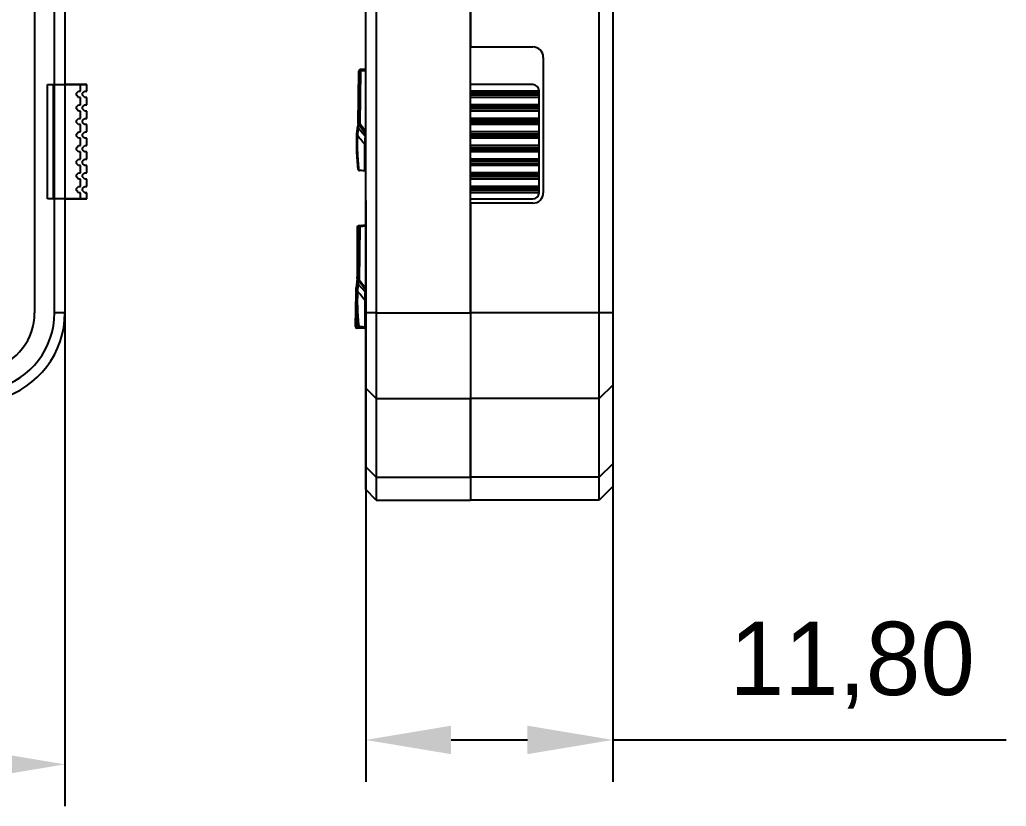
# Model space of a CAD drawing. Header units: millimetres. Extents: x 340 to 481, y 493 to 586.
# Drawn here: x 433.51 to 480.63, y 493.3 to 530.85 of the extents above; entities that cross this region are included whole.
import ezdxf

# ---------------------------------------------------------------- set-up
doc = ezdxf.new("R2010")
doc.units = ezdxf.units.MM
doc.header["$PDSIZE"] = -1
doc.dimstyles.new('ISO-25', dxfattribs={"dimtxt": 2.5, "dimasz": 2.5, "dimexe": 1.25, "dimexo": 0.625, "dimtad": 1, "dimtxsty": 'Standard', "dimcen": 2.5, "dimadec": 0, "dimazin": 0, "dimtfac": 1, "dimtmove": 0, "dimatfit": 3, "dimfxl": 1, "dimarcsym": 0})

# ---------------------------------------------------------------- blocks, each defined once
blk = doc.blocks.new('*D1')
at = {"color": 0, "lineweight": -2}
for p, q in [((363.82, 530.628), (363.82, 493.301)), ((435.672, 530.628), (435.672, 493.301)), ((367.9, 495.301), (431.592, 495.301))]:
    blk.add_line(p, q, dxfattribs=at)
at = {"color": 0}
for points in [[(367.9, 495.981), (367.9, 494.621), (363.82, 495.301)], [(431.592, 494.621), (431.592, 495.981), (435.672, 495.301)]]:
    blk.add_solid(points, dxfattribs=at)
at = {"layer": 'Defpoints', "color": 0}
for p in [(363.82, 530.628), (435.672, 530.628), (435.672, 495.301)]:
    blk.add_point(p, dxfattribs=at)
at = {"color": 0, "insert": (399.746, 498.866), "char_height": 3.5, "attachment_point": 5}
blk.add_mtext('71,85', dxfattribs=at)
blk = doc.blocks.new('*D4')
at = {"color": 0, "lineweight": -2}
for p, q in [((450.038, 522.219), (450.038, 494.467)), ((461.838, 522.219), (461.838, 494.467)), ((454.118, 496.467), (457.758, 496.467)), ((461.838, 496.467), (480.632, 496.467))]:
    blk.add_line(p, q, dxfattribs=at)
at = {"color": 0}
for points in [[(454.118, 497.147), (454.118, 495.787), (450.038, 496.467)], [(457.758, 495.787), (457.758, 497.147), (461.838, 496.467)]]:
    blk.add_solid(points, dxfattribs=at)
at = {"layer": 'Defpoints', "color": 0}
for p in [(450.038, 522.219), (461.838, 522.219), (461.838, 496.467)]:
    blk.add_point(p, dxfattribs=at)
at = {"color": 0, "insert": (473.275, 500.033), "char_height": 3.5, "attachment_point": 5}
blk.add_mtext('11,80', dxfattribs=at)

msp = doc.modelspace()

# ---------------------------------------------------------------- linework, layer by layer
at = {"color": 7, "linetype": 'Continuous'}
for p, q in [((434.222, 554.67), (434.222, 516.856)), ((434.832, 527.75), (436.417, 527.75)), ((434.832, 522.29), (434.832, 527.75)), ((435.132, 527.75), (436.717, 527.75)), ((435.132, 522.29), (435.132, 527.75)), ((436.417, 527.45), (436.417, 527.75)), ((436.717, 527.45), (436.717, 527.75)), ((436.217, 527.34), (436.317, 527.44)), ((436.217, 527.24), (436.217, 527.34)), ((436.317, 527.44), (436.417, 527.44)), ((436.417, 527.44), (436.417, 527.45)), ((436.517, 527.34), (436.617, 527.44)), ((436.517, 527.24), (436.517, 527.34)), ((436.617, 527.44), (436.717, 527.44)), ((436.717, 527.44), (436.717, 527.45)), ((436.317, 527.14), (436.217, 527.24)), ((436.417, 527.14), (436.317, 527.14)), ((436.417, 526.79), (436.417, 527.14)), ((436.617, 527.14), (436.517, 527.24)), ((436.717, 527.14), (436.617, 527.14)), ((436.717, 526.79), (436.717, 527.14)), ((436.217, 526.69), (436.317, 526.79)), ((436.217, 526.59), (436.217, 526.69)), ((436.317, 526.49), (436.217, 526.59)), ((436.317, 526.79), (436.417, 526.79)), ((436.417, 526.49), (436.317, 526.49)), ((436.417, 526.14), (436.417, 526.49)), ((436.517, 526.69), (436.617, 526.79)), ((436.517, 526.59), (436.517, 526.69)), ((436.617, 526.49), (436.517, 526.59)), ((436.617, 526.79), (436.717, 526.79)), ((436.717, 526.49), (436.617, 526.49)), ((436.717, 526.14), (436.717, 526.49)), ((436.217, 526.04), (436.317, 526.14)), ((436.217, 525.94), (436.217, 526.04)), ((436.317, 525.84), (436.217, 525.94)), ((436.317, 526.14), (436.417, 526.14)), ((436.517, 526.04), (436.617, 526.14)), ((436.517, 525.94), (436.517, 526.04)), ((436.617, 525.84), (436.517, 525.94)), ((436.617, 526.14), (436.717, 526.14)), ((436.217, 525.39), (436.317, 525.49)), ((436.217, 525.29), (436.217, 525.39)), ((436.417, 525.84), (436.317, 525.84)), ((436.317, 525.49), (436.417, 525.49)), ((436.417, 525.49), (436.417, 525.84)), ((436.517, 525.39), (436.617, 525.49)), ((436.517, 525.29), (436.517, 525.39)), ((436.717, 525.84), (436.617, 525.84)), ((436.617, 525.49), (436.717, 525.49)), ((436.717, 525.49), (436.717, 525.84)), ((436.317, 525.19), (436.217, 525.29)), ((436.417, 525.19), (436.317, 525.19)), ((436.417, 524.84), (436.417, 525.19)), ((436.617, 525.19), (436.517, 525.29)), ((436.717, 525.19), (436.617, 525.19)), ((436.717, 524.84), (436.717, 525.19)), ((436.217, 524.74), (436.317, 524.84)), ((436.217, 524.64), (436.217, 524.74)), ((436.317, 524.54), (436.217, 524.64)), ((436.317, 524.84), (436.417, 524.84)), ((436.417, 524.54), (436.317, 524.54)), ((436.417, 524.19), (436.417, 524.54)), ((436.517, 524.74), (436.617, 524.84)), ((436.517, 524.64), (436.517, 524.74)), ((436.617, 524.54), (436.517, 524.64)), ((436.617, 524.84), (436.717, 524.84)), ((436.717, 524.54), (436.617, 524.54)), ((436.717, 524.19), (436.717, 524.54)), ((436.217, 524.09), (436.317, 524.19)), ((436.217, 523.99), (436.217, 524.09)), ((436.317, 523.89), (436.217, 523.99)), ((436.317, 524.19), (436.417, 524.19)), ((436.517, 524.09), (436.617, 524.19)), ((436.517, 523.99), (436.517, 524.09)), ((436.617, 523.89), (436.517, 523.99)), ((436.617, 524.19), (436.717, 524.19)), ((436.217, 523.44), (436.317, 523.54)), ((436.417, 523.89), (436.317, 523.89)), ((436.317, 523.54), (436.417, 523.54)), ((436.417, 523.54), (436.417, 523.89)), ((436.517, 523.44), (436.617, 523.54)), ((436.717, 523.89), (436.617, 523.89)), ((436.617, 523.54), (436.717, 523.54)), ((436.717, 523.54), (436.717, 523.89)), ((436.217, 523.34), (436.217, 523.44)), ((436.317, 523.24), (436.217, 523.34)), ((436.417, 523.24), (436.317, 523.24)), ((436.417, 522.89), (436.417, 523.24)), ((436.517, 523.34), (436.517, 523.44)), ((436.617, 523.24), (436.517, 523.34)), ((436.717, 523.24), (436.617, 523.24)), ((436.717, 522.89), (436.717, 523.24)), ((436.217, 522.79), (436.317, 522.89)), ((436.217, 522.69), (436.217, 522.79)), ((436.317, 522.59), (436.217, 522.69)), ((436.317, 522.89), (436.417, 522.89)), ((436.417, 522.59), (436.317, 522.59)), ((436.417, 522.29), (436.417, 522.59)), ((436.517, 522.79), (436.617, 522.89)), ((436.517, 522.69), (436.517, 522.79)), ((436.617, 522.59), (436.517, 522.69)), ((436.617, 522.89), (436.717, 522.89)), ((436.717, 522.59), (436.617, 522.59)), ((436.717, 522.29), (436.717, 522.59)), ((436.417, 522.29), (434.832, 522.29)), ((436.717, 522.29), (435.132, 522.29))]:
    msp.add_line(p, q, dxfattribs=at)
at = {"color": 7, "linetype": 'Continuous', "lineweight": 25}
for p, q in [((435.172, 516.856), (435.172, 554.67)), ((435.672, 554.67), (435.672, 516.856)), ((450.038, 516.856), (450.038, 554.67)), ((450.538, 554.67), (450.538, 516.856)), ((455.038, 554.67), (455.038, 529.55)), ((455.038, 527.75), (455.038, 554.67)), ((461.188, 516.856), (461.188, 554.67)), ((461.838, 554.67), (461.838, 516.856)), ((455.038, 529.55), (458.021, 529.55)), ((458.521, 529.05), (458.521, 522.59)), ((449.674, 525.891), (449.707, 528.387)), ((449.707, 528.387), (449.674, 525.891)), ((449.787, 528.386), (449.754, 525.89)), ((450.038, 528.49), (449.78, 528.466)), ((449.83, 528.471), (449.78, 528.466)), ((449.83, 528.471), (449.78, 528.466)), ((449.83, 528.471), (449.78, 528.466)), ((449.83, 528.471), (449.78, 528.466)), ((449.83, 528.471), (449.78, 528.466)), ((449.78, 528.466), (449.83, 528.471)), ((449.78, 528.466), (449.83, 528.471)), ((449.78, 528.466), (449.83, 528.471)), ((449.78, 528.466), (449.825, 528.47)), ((449.78, 528.466), (449.825, 528.47)), ((449.78, 528.466), (449.825, 528.47)), ((449.83, 528.471), (450.038, 528.49)), ((436.717, 527.75), (435.672, 527.75)), ((436.717, 527.44), (436.717, 527.75)), ((458.021, 527.75), (455.038, 527.75)), ((455.038, 527.44), (455.038, 527.75)), ((436.517, 527.34), (436.617, 527.44)), ((436.517, 527.24), (436.517, 527.34)), ((436.617, 527.44), (436.717, 527.44)), ((458.321, 527.44), (455.038, 527.44)), ((455.038, 527.34), (455.038, 527.44)), ((458.321, 527.34), (455.038, 527.34)), ((455.038, 527.24), (455.038, 527.34)), ((458.321, 527.44), (458.321, 527.45)), ((458.321, 527.34), (458.321, 527.44)), ((458.321, 527.24), (458.321, 527.34)), ((436.617, 527.14), (436.517, 527.24)), ((436.717, 527.14), (436.617, 527.14)), ((436.717, 526.79), (436.717, 527.14)), ((458.321, 527.24), (455.038, 527.24)), ((455.038, 527.14), (455.038, 527.24)), ((458.321, 527.14), (455.038, 527.14)), ((455.038, 526.79), (455.038, 527.14)), ((458.321, 527.14), (458.321, 527.24)), ((458.321, 526.79), (458.321, 527.14)), ((436.517, 526.69), (436.617, 526.79)), ((436.517, 526.59), (436.517, 526.69)), ((436.617, 526.49), (436.517, 526.59)), ((436.617, 526.79), (436.717, 526.79)), ((436.717, 526.49), (436.617, 526.49)), ((436.717, 526.14), (436.717, 526.49)), ((449.704, 526.478), (449.702, 526.319)), ((458.321, 526.79), (455.038, 526.79)), ((455.038, 526.69), (455.038, 526.79)), ((458.321, 526.69), (455.038, 526.69)), ((455.038, 526.59), (455.038, 526.69)), ((458.321, 526.59), (455.038, 526.59)), ((455.038, 526.49), (455.038, 526.59)), ((458.321, 526.49), (455.038, 526.49)), ((455.038, 526.14), (455.038, 526.49)), ((458.321, 526.69), (458.321, 526.79)), ((458.321, 526.59), (458.321, 526.69)), ((458.321, 526.49), (458.321, 526.59)), ((458.321, 526.14), (458.321, 526.49)), ((436.517, 526.04), (436.617, 526.14)), ((436.517, 525.94), (436.517, 526.04)), ((436.617, 525.84), (436.517, 525.94)), ((436.617, 526.14), (436.717, 526.14)), ((449.676, 525.885), (449.658, 525.745)), ((449.674, 525.891), (449.674, 525.887)), ((449.703, 526.288), (449.7, 526.056)), ((449.712, 526.223), (449.7, 526.056)), ((449.754, 525.89), (450.045, 525.521)), ((458.321, 526.14), (455.038, 526.14)), ((455.038, 526.04), (455.038, 526.14)), ((458.321, 526.04), (455.038, 526.04)), ((455.038, 525.94), (455.038, 526.04)), ((458.321, 525.94), (455.038, 525.94)), ((455.038, 525.84), (455.038, 525.94)), ((458.321, 526.04), (458.321, 526.14)), ((458.321, 525.94), (458.321, 526.04)), ((458.321, 525.84), (458.321, 525.94)), ((436.517, 525.39), (436.617, 525.49)), ((436.517, 525.29), (436.517, 525.39)), ((436.717, 525.84), (436.617, 525.84)), ((436.617, 525.49), (436.717, 525.49)), ((436.717, 525.49), (436.717, 525.84)), ((449.619, 525.381), (449.647, 525.663)), ((449.661, 525.771), (449.632, 525.56)), ((449.665, 525.609), (449.642, 525.333)), ((449.658, 525.725), (449.682, 525.846)), ((449.676, 525.67), (449.665, 525.609)), ((449.699, 525.786), (449.676, 525.67)), ((450.007, 525.295), (449.676, 525.67)), ((449.982, 525.472), (449.692, 525.84)), ((450.038, 525.371), (449.982, 525.472)), ((458.321, 525.84), (455.038, 525.84)), ((455.038, 525.49), (455.038, 525.84)), ((458.321, 525.49), (455.038, 525.49)), ((455.038, 525.39), (455.038, 525.49)), ((458.321, 525.39), (455.038, 525.39)), ((455.038, 525.29), (455.038, 525.39)), ((458.321, 525.49), (458.321, 525.84)), ((458.321, 525.39), (458.321, 525.49)), ((458.321, 525.29), (458.321, 525.39)), ((436.617, 525.19), (436.517, 525.29)), ((436.717, 525.19), (436.617, 525.19)), ((436.717, 524.84), (436.717, 525.19)), ((458.321, 525.29), (455.038, 525.29)), ((455.038, 525.19), (455.038, 525.29)), ((458.321, 525.19), (455.038, 525.19)), ((455.038, 524.84), (455.038, 525.19)), ((458.321, 525.19), (458.321, 525.29)), ((458.321, 524.84), (458.321, 525.19)), ((436.517, 524.74), (436.617, 524.84)), ((436.517, 524.64), (436.517, 524.74)), ((436.617, 524.54), (436.517, 524.64)), ((436.617, 524.84), (436.717, 524.84)), ((436.717, 524.54), (436.617, 524.54)), ((436.717, 524.19), (436.717, 524.54)), ((450.002, 523.658), (449.996, 524.885)), ((458.321, 524.84), (455.038, 524.84)), ((455.038, 524.74), (455.038, 524.84)), ((458.321, 524.74), (455.038, 524.74)), ((455.038, 524.64), (455.038, 524.74)), ((458.321, 524.64), (455.038, 524.64)), ((455.038, 524.54), (455.038, 524.64)), ((458.321, 524.54), (455.038, 524.54)), ((455.038, 524.19), (455.038, 524.54)), ((458.321, 524.74), (458.321, 524.84)), ((458.321, 524.64), (458.321, 524.74)), ((458.321, 524.54), (458.321, 524.64)), ((458.321, 524.19), (458.321, 524.54)), ((436.517, 524.09), (436.617, 524.19)), ((436.517, 523.99), (436.517, 524.09)), ((436.617, 523.89), (436.517, 523.99)), ((436.617, 524.19), (436.717, 524.19)), ((458.321, 524.19), (455.038, 524.19)), ((455.038, 524.09), (455.038, 524.19)), ((458.321, 524.09), (455.038, 524.09)), ((455.038, 523.99), (455.038, 524.09)), ((458.321, 523.99), (455.038, 523.99)), ((455.038, 523.89), (455.038, 523.99)), ((458.321, 524.09), (458.321, 524.19)), ((458.321, 523.99), (458.321, 524.09)), ((458.321, 523.89), (458.321, 523.99)), ((436.517, 523.44), (436.617, 523.54)), ((436.717, 523.89), (436.617, 523.89)), ((436.617, 523.54), (436.717, 523.54)), ((436.717, 523.54), (436.717, 523.89)), ((449.679, 523.725), (449.676, 523.726)), ((449.679, 523.725), (449.676, 523.726)), ((449.679, 523.725), (449.676, 523.726)), ((449.676, 523.726), (449.681, 523.696)), ((449.679, 523.725), (449.676, 523.726)), ((449.679, 523.725), (449.676, 523.726)), ((449.676, 523.726), (449.679, 523.725)), ((449.681, 523.696), (449.676, 523.726)), ((449.692, 523.724), (449.679, 523.725)), ((449.699, 523.687), (450.002, 523.658)), ((449.723, 523.652), (449.725, 523.652)), ((450.038, 523.617), (449.748, 523.645)), ((458.321, 523.89), (455.038, 523.89)), ((455.038, 523.54), (455.038, 523.89)), ((458.321, 523.54), (455.038, 523.54)), ((455.038, 523.44), (455.038, 523.54)), ((458.321, 523.54), (458.321, 523.89)), ((458.321, 523.44), (458.321, 523.54)), ((436.517, 523.34), (436.517, 523.44)), ((436.617, 523.24), (436.517, 523.34)), ((436.717, 523.24), (436.617, 523.24)), ((436.717, 522.89), (436.717, 523.24)), ((458.321, 523.44), (455.038, 523.44)), ((455.038, 523.34), (455.038, 523.44)), ((458.321, 523.34), (455.038, 523.34)), ((455.038, 523.24), (455.038, 523.34)), ((458.321, 523.24), (455.038, 523.24)), ((455.038, 522.89), (455.038, 523.24)), ((458.321, 523.34), (458.321, 523.44)), ((458.321, 523.24), (458.321, 523.34)), ((458.321, 522.89), (458.321, 523.24)), ((436.517, 522.79), (436.617, 522.89)), ((436.517, 522.69), (436.517, 522.79)), ((436.617, 522.59), (436.517, 522.69)), ((436.617, 522.89), (436.717, 522.89)), ((436.617, 522.59), (436.717, 522.59)), ((436.717, 522.29), (436.717, 522.59)), ((458.321, 522.89), (455.038, 522.89)), ((455.038, 522.79), (455.038, 522.89)), ((458.321, 522.79), (455.038, 522.79)), ((455.038, 522.69), (455.038, 522.79)), ((458.321, 522.69), (455.038, 522.69)), ((455.038, 522.59), (455.038, 522.69)), ((458.321, 522.59), (455.038, 522.59)), ((455.038, 522.29), (455.038, 522.59)), ((458.321, 522.79), (458.321, 522.89)), ((458.321, 522.69), (458.321, 522.79)), ((458.321, 522.59), (458.321, 522.69)), ((435.672, 522.29), (436.717, 522.29)), ((455.038, 516.856), (455.038, 522.29)), ((455.038, 522.29), (458.021, 522.29)), ((455.038, 522.09), (455.038, 516.856)), ((458.021, 522.09), (455.038, 522.09)), ((449.639, 520.944), (449.637, 519.642)), ((449.652, 520.945), (449.64, 520.944)), ((449.648, 518.399), (449.652, 520.945)), ((449.713, 521.023), (449.726, 521.024)), ((449.763, 520.963), (449.73, 518.43)), ((450.038, 521.039), (449.759, 521.013)), ((449.824, 521.019), (449.759, 521.013)), ((449.824, 521.019), (450.038, 521.039)), ((449.637, 519.642), (449.636, 518.555)), ((449.644, 518.859), (449.644, 518.681)), ((449.625, 518.5), (449.596, 518.082)), ((449.627, 518.508), (449.597, 518.081)), ((449.643, 518.356), (449.644, 518.355)), ((449.644, 518.355), (449.648, 518.398)), ((449.687, 518.413), (449.667, 518.258)), ((449.672, 518.342), (449.667, 518.299)), ((449.705, 518.353), (449.681, 518.23)), ((449.988, 518.023), (449.691, 518.399)), ((449.73, 518.43), (450.027, 518.054)), ((449.578, 517.85), (449.577, 517.813)), ((449.631, 517.926), (449.657, 518.19)), ((449.67, 518.293), (449.644, 518.103)), ((449.669, 518.157), (449.645, 517.897)), ((449.68, 518.23), (449.669, 518.157)), ((450.021, 517.845), (449.68, 518.23)), ((450.038, 517.933), (449.988, 518.023)), ((449.549, 516.21), (449.577, 517.813)), ((450.016, 516.194), (450.009, 517.435)), ((435.672, 516.856), (435.172, 516.856)), ((450.538, 516.856), (450.038, 516.856)), ((450.038, 513.252), (450.038, 516.856)), ((450.538, 516.856), (455.038, 516.856)), ((450.538, 516.856), (450.538, 512.77)), ((461.188, 516.856), (455.038, 516.856)), ((455.038, 516.856), (455.038, 512.77)), ((461.838, 516.856), (461.188, 516.856)), ((461.188, 512.77), (461.188, 516.856)), ((461.838, 516.856), (461.838, 513.396)), ((449.549, 516.202), (449.55, 516.193)), ((449.583, 516.158), (449.956, 516.15)), ((449.999, 516.114), (449.627, 516.122)), ((449.691, 516.248), (449.689, 516.248)), ((449.691, 516.248), (449.689, 516.248)), ((449.689, 516.248), (449.693, 516.229)), ((449.704, 516.224), (450.016, 516.194)), ((449.718, 516.202), (449.722, 516.202)), ((450.038, 516.169), (449.734, 516.197)), ((450.538, 512.77), (450.038, 513.252)), ((450.038, 509.497), (450.038, 513.252)), ((461.838, 513.396), (461.188, 512.77)), ((461.838, 513.396), (461.838, 509.641)), ((450.538, 512.77), (455.038, 512.77)), ((450.538, 512.77), (450.538, 509.014)), ((461.188, 512.77), (455.038, 512.77)), ((455.038, 512.77), (455.038, 509.014)), ((455.038, 509.014), (455.038, 512.77)), ((461.188, 509.014), (461.188, 512.77)), ((450.538, 509.014), (450.038, 509.497)), ((450.038, 508.42), (450.038, 509.497)), ((461.838, 509.641), (461.188, 509.014)), ((461.838, 509.641), (461.838, 508.57)), ((450.538, 509.014), (455.038, 509.014)), ((450.538, 509.014), (450.538, 507.92)), ((461.188, 509.014), (455.038, 509.014)), ((455.038, 509.014), (455.038, 507.92)), ((461.188, 507.92), (461.188, 509.014)), ((450.538, 507.92), (450.038, 508.42)), ((461.838, 508.57), (461.188, 507.92)), ((450.538, 507.92), (455.038, 507.92)), ((461.188, 507.92), (455.038, 507.92))]:
    msp.add_line(p, q, dxfattribs=at)
at = {"color": 8, "linetype": 'Continuous', "lineweight": 25}
for p, q in [((449.707, 528.387), (449.708, 528.394)), ((449.77, 528.464), (449.78, 528.466)), ((449.77, 528.464), (449.78, 528.466)), ((449.77, 528.464), (449.78, 528.466)), ((450.038, 528.41), (449.787, 528.386)), ((449.701, 526.185), (449.702, 526.319)), ((449.701, 526.216), (449.703, 526.288)), ((449.647, 525.663), (449.658, 525.748)), ((450.038, 524.853), (449.996, 524.885)), ((449.692, 523.761), (449.692, 523.724)), ((450.002, 523.658), (450.028, 523.66)), ((450.038, 520.989), (449.763, 520.963)), ((449.644, 518.859), (449.644, 518.737)), ((449.634, 518.499), (449.644, 518.681)), ((449.644, 518.681), (449.644, 518.444)), ((449.648, 518.398), (449.648, 518.399)), ((449.619, 517.92), (449.612, 517.797)), ((449.657, 518.19), (449.669, 518.276)), ((449.644, 517.764), (449.612, 517.797)), ((450.041, 517.407), (450.009, 517.435)), ((449.564, 516.21), (449.549, 516.21)), ((449.678, 516.121), (449.679, 516.121)), ((449.956, 516.15), (449.955, 516.176))]:
    msp.add_line(p, q, dxfattribs=at)
at = {"color": 7, "linetype": 'Continuous', "lineweight": 25, "flags": 128}
for points in [[(449.685, 525.849), (449.688, 525.846), (449.692, 525.84)], [(449.732, 520.945), (449.716, 520.945), (449.701, 520.945), (449.688, 520.945), (449.675, 520.945), (449.666, 520.945), (449.658, 520.945), (449.654, 520.945), (449.652, 520.945)], [(449.68, 518.431), (449.697, 519.697), (449.713, 520.963)]]:
    msp.add_lwpolyline(points, dxfattribs=at)
at = {"color": 8, "linetype": 'Continuous', "lineweight": 25, "flags": 128}
for points in [[(449.648, 518.399), (449.65, 518.399), (449.654, 518.399), (449.662, 518.399), (449.671, 518.399), (449.684, 518.399), (449.685, 518.399)], [(449.671, 518.342), (449.673, 518.343), (449.676, 518.347), (449.678, 518.349)]]:
    msp.add_lwpolyline(points, dxfattribs=at)
at = {"color": 7, "linetype": 'Continuous', "lineweight": 25}
for centre, radius, start, end in [((458.021, 529.05), 0.5, 0, 90), ((449.787, 528.386), 0.08, 95.4235, 179.2478), ((458.021, 527.45), 0.3, 0, 90), ((458.021, 522.59), 0.5, 270, 0), ((458.021, 522.59), 0.3, 270, 0), ((449.732, 520.945), 0.08, 94.577, 179.9097), ((449.724, 518.355), 0.08, 179.9125, 225.0645), ((449.728, 518.399), 0.08, 179.9109, 225.0952), ((431.435, 516.856), 3.737, 285.3449, 0.0001), ((431.435, 516.856), 4.237, 285.3416, 0.0001), ((449.628, 516.202), 0.08, 179.9482, 268.7089), ((449.633, 516.174), 0.0527, 198.0869, 263.2734), ((450.006, 516.166), 0.0527, 198.0868, 263.2734)]:
    msp.add_arc(centre, radius, start, end, dxfattribs=at)
at = {"color": 8, "linetype": 'Continuous', "lineweight": 25}
for centre, radius, start, end in [((449.772, 523.723), 0.08, 179.2835, 205.9109), ((449.601, 516.208), 0.0533, 186.2323, 249.5217)]:
    msp.add_arc(centre, radius, start, end, dxfattribs=at)
at = {"color": 7, "linetype": 'Continuous'}
msp.add_arc((431.435, 516.856), 2.787, 285.3469, 0.0001, dxfattribs=at)
at = {"color": 7, "linetype": 'Continuous', "lineweight": 25}
for points, knots in [([(449.79, 528.466), (449.783, 528.466), (449.77, 528.465), (449.751, 528.456), (449.736, 528.443), (449.724, 528.427), (449.716, 528.411), (449.711, 528.4), (449.709, 528.393), (449.708, 528.39), (449.707, 528.388), (449.707, 528.387), (449.707, 528.387)], [0, 0, 0, 0, 0.15768, 0.314346, 0.4644, 0.602906, 0.726263, 0.832708, 0.87988, 0.923189, 0.963052, 1, 1, 1, 1]), ([(449.707, 528.387), (449.708, 528.387), (449.709, 528.387), (449.72, 528.387), (449.734, 528.387), (449.749, 528.387), (449.767, 528.386), (449.781, 528.386), (449.787, 528.386)], [0, 0, 0, 0, 0.181752, 0.411268, 0.545131, 0.689867, 0.842768, 1, 1, 1, 1]), ([(449.787, 528.386), (449.787, 528.393), (449.785, 528.406), (449.784, 528.424), (449.782, 528.439), (449.781, 528.453), (449.78, 528.464), (449.78, 528.465), (449.78, 528.466)], [0, 0, 0, 0, 0.157473, 0.309699, 0.454025, 0.58857, 0.817964, 1, 1, 1, 1]), ([(449.703, 526.288), (449.703, 526.307), (449.704, 526.344), (449.703, 526.327), (449.702, 526.319)], [0, 0, 0, 0, 0.502047, 1, 1, 1, 1]), ([(449.704, 526.478), (449.705, 526.492), (449.708, 526.518), (449.71, 526.483), (449.712, 526.39), (449.712, 526.279), (449.712, 526.223)], [0, 0, 0, 0, 0.256766, 0.505731, 0.751665, 1, 1, 1, 1]), ([(449.754, 525.89), (449.744, 525.89), (449.729, 525.89), (449.71, 525.89), (449.697, 525.89), (449.687, 525.89), (449.677, 525.891), (449.676, 525.891), (449.674, 525.891)], [0, 0, 0, 0, 0.240463, 0.368553, 0.497681, 0.627218, 0.756382, 1, 1, 1, 1]), ([(449.675, 525.891), (449.675, 525.887), (449.675, 525.879), (449.678, 525.866), (449.683, 525.855), (449.687, 525.848), (449.689, 525.844), (449.69, 525.842), (449.691, 525.841), (449.692, 525.84), (449.692, 525.84), (449.692, 525.84)], [0, 0, 0, 0, 0.17618, 0.432787, 0.658631, 0.758368, 0.847885, 0.889009, 0.927828, 0.964681, 1, 1, 1, 1]), ([(449.701, 526.221), (449.7, 526.192), (449.698, 526.139), (449.691, 526.022), (449.681, 525.929), (449.676, 525.885)], [0, 0, 0, 0, 0.374019, 0.703015, 1, 1, 1, 1]), ([(449.692, 525.84), (449.692, 525.841), (449.694, 525.842), (449.702, 525.848), (449.71, 525.854), (449.72, 525.862), (449.734, 525.874), (449.747, 525.883), (449.754, 525.89)], [0, 0, 0, 0, 0.241127, 0.370686, 0.502719, 0.634695, 0.763396, 1, 1, 1, 1]), ([(449.676, 523.726), (449.651, 524.01), (449.602, 524.575), (449.614, 525.113), (449.619, 525.381)], [0, 0, 0, 0, 0.502993, 1, 1, 1, 1]), ([(449.676, 523.726), (449.651, 524.01), (449.602, 524.575), (449.614, 525.113), (449.619, 525.381)], [0, 0, 0, 0, 0.502993, 1, 1, 1, 1]), ([(449.642, 525.333), (449.638, 525.337), (449.629, 525.343), (449.622, 525.356), (449.618, 525.368), (449.619, 525.377), (449.619, 525.381)], [0, 0, 0, 0, 0.246047, 0.499442, 0.75314, 1, 1, 1, 1]), ([(449.665, 525.609), (449.662, 525.613), (449.655, 525.62), (449.649, 525.634), (449.646, 525.648), (449.646, 525.658), (449.647, 525.663)], [0, 0, 0, 0, 0.247051, 0.499713, 0.752528, 1, 1, 1, 1]), ([(449.647, 525.663), (449.649, 525.675), (449.653, 525.697), (449.656, 525.716), (449.658, 525.725)], [0, 0, 0, 0, 0.557096, 1, 1, 1, 1]), ([(449.676, 525.67), (449.672, 525.674), (449.666, 525.682), (449.66, 525.696), (449.657, 525.711), (449.658, 525.72), (449.658, 525.725)], [0, 0, 0, 0, 0.247246, 0.499807, 0.752471, 1, 1, 1, 1]), ([(449.699, 525.786), (449.695, 525.79), (449.689, 525.799), (449.683, 525.814), (449.68, 525.83), (449.681, 525.841), (449.682, 525.846)], [0, 0, 0, 0, 0.24719, 0.499867, 0.752615, 1, 1, 1, 1]), ([(449.982, 525.472), (449.983, 525.473), (449.984, 525.473), (449.992, 525.48), (450, 525.486), (450.011, 525.494), (450.025, 525.506), (450.037, 525.515), (450.045, 525.521)], [0, 0, 0, 0, 0.241128, 0.370687, 0.50272, 0.634695, 0.763396, 1, 1, 1, 1]), ([(449.642, 525.333), (449.636, 525.067), (449.624, 524.534), (449.674, 523.969), (449.699, 523.687)], [0, 0, 0, 0, 0.4998706, 1, 1, 1, 1]), ([(449.996, 524.885), (449.93, 524.969), (449.812, 525.118), (449.694, 525.267), (449.642, 525.333)], [0, 0, 0, 0, 0.558805, 1, 1, 1, 1]), ([(450.007, 525.294), (450.006, 525.238), (450.003, 525.125), (449.998, 524.965), (449.996, 524.885)], [0, 0, 0, 0, 0.499581, 1, 1, 1, 1]), ([(449.699, 523.687), (449.695, 523.689), (449.687, 523.694), (449.68, 523.703), (449.675, 523.714), (449.676, 523.722), (449.676, 523.726)], [0, 0, 0, 0, 0.221754, 0.487119, 0.729135, 1, 1, 1, 1]), ([(449.681, 523.696), (449.681, 523.694), (449.682, 523.691), (449.688, 523.688), (449.695, 523.687), (449.699, 523.687)], [0, 0, 0, 0, 0.332362, 0.622962, 1, 1, 1, 1]), ([(449.681, 523.696), (449.684, 523.689), (449.69, 523.676), (449.706, 523.66), (449.726, 523.649), (449.74, 523.646), (449.748, 523.645)], [0, 0, 0, 0, 0.25001, 0.499562, 0.749799, 1, 1, 1, 1]), ([(449.699, 523.687), (449.701, 523.681), (449.707, 523.67), (449.719, 523.657), (449.732, 523.648), (449.743, 523.646), (449.748, 523.645)], [0, 0, 0, 0, 0.2498125, 0.4999994, 0.750183, 1, 1, 1, 1]), ([(449.751, 523.644), (449.755, 523.644), (449.763, 523.643), (449.764, 523.643), (449.765, 523.643)], [0, 0, 0, 0, 0.559986, 1, 1, 1, 1]), ([(449.751, 523.644), (449.755, 523.644), (449.763, 523.643), (449.764, 523.643), (449.765, 523.643)], [0, 0, 0, 0, 0.559986, 1, 1, 1, 1]), ([(449.751, 523.644), (449.755, 523.644), (449.763, 523.643), (449.764, 523.643), (449.765, 523.643)], [0, 0, 0, 0, 0.5599855, 1, 1, 1, 1]), ([(450.002, 523.658), (450.005, 523.653), (450.01, 523.641), (450.022, 523.628), (450.036, 523.619), (450.046, 523.617), (450.051, 523.616)], [0, 0, 0, 0, 0.245528, 0.499445, 0.753667, 1, 1, 1, 1]), ([(449.763, 520.963), (449.757, 520.963), (449.747, 520.963), (449.736, 520.963), (449.728, 520.963), (449.721, 520.963), (449.715, 520.963), (449.714, 520.963), (449.713, 520.963)], [0, 0, 0, 0, 0.241149, 0.369326, 0.498366, 0.6277, 0.75664, 1, 1, 1, 1]), ([(449.763, 520.963), (449.763, 520.967), (449.762, 520.975), (449.761, 520.986), (449.76, 520.995), (449.76, 521.005), (449.759, 521.011), (449.759, 521.012), (449.759, 521.013)], [0, 0, 0, 0, 0.1573443, 0.3089753, 0.4539174, 0.5888805, 0.8179405, 1, 1, 1, 1]), ([(449.644, 518.772), (449.644, 518.761), (449.643, 518.74), (449.641, 518.686), (449.638, 518.606), (449.636, 518.547), (449.633, 518.505), (449.633, 518.494)], [0, 0, 0, 0, 0.339415, 0.653585, 0.801477, 0.950424, 1, 1, 1, 1]), ([(449.643, 518.356), (449.643, 518.35), (449.644, 518.34), (449.648, 518.324), (449.656, 518.31), (449.663, 518.302), (449.666, 518.298)], [0, 0, 0, 0, 0.247486, 0.5, 0.752514, 1, 1, 1, 1]), ([(449.669, 518.264), (449.675, 518.293), (449.685, 518.346), (449.692, 518.377), (449.695, 518.391)], [0, 0, 0, 0, 0.552099, 1, 1, 1, 1]), ([(449.68, 518.431), (449.681, 518.431), (449.682, 518.431), (449.688, 518.431), (449.694, 518.431), (449.702, 518.431), (449.714, 518.43), (449.724, 518.43), (449.73, 518.43)], [0, 0, 0, 0, 0.243365, 0.372305, 0.501638, 0.630678, 0.758853, 1, 1, 1, 1]), ([(449.691, 518.399), (449.69, 518.4), (449.688, 518.403), (449.687, 518.405), (449.686, 518.406)], [0, 0, 0, 0, 0.560036, 1, 1, 1, 1]), ([(449.691, 518.399), (449.691, 518.4), (449.692, 518.4), (449.697, 518.404), (449.702, 518.408), (449.709, 518.413), (449.718, 518.42), (449.725, 518.426), (449.73, 518.43)], [0, 0, 0, 0, 0.240431, 0.369987, 0.501635, 0.632976, 0.761789, 1, 1, 1, 1]), ([(449.705, 518.353), (449.701, 518.36), (449.694, 518.372), (449.694, 518.385), (449.695, 518.391)], [0, 0, 0, 0, 0.558993, 1, 1, 1, 1]), ([(449.578, 517.85), (449.578, 517.845), (449.577, 517.835), (449.583, 517.82), (449.595, 517.807), (449.606, 517.8), (449.612, 517.797)], [0, 0, 0, 0, 0.245832, 0.500003, 0.754164, 1, 1, 1, 1]), ([(449.578, 517.85), (449.583, 517.93), (449.589, 518.027), (449.598, 518.091), (449.599, 518.102)], [0, 0, 0, 0, 0.824612, 1, 1, 1, 1]), ([(449.689, 516.248), (449.664, 516.536), (449.612, 517.112), (449.624, 517.655), (449.631, 517.926)], [0, 0, 0, 0, 0.4995369, 1, 1, 1, 1]), ([(449.645, 517.897), (449.642, 517.899), (449.637, 517.903), (449.632, 517.91), (449.63, 517.918), (449.63, 517.924), (449.631, 517.926)], [0, 0, 0, 0, 0.246192, 0.499605, 0.753233, 1, 1, 1, 1]), ([(449.645, 517.897), (449.639, 517.626), (449.626, 517.085), (449.678, 516.511), (449.704, 516.224)], [0, 0, 0, 0, 0.499807, 1, 1, 1, 1]), ([(450.009, 517.435), (449.941, 517.521), (449.82, 517.675), (449.698, 517.829), (449.645, 517.897)], [0, 0, 0, 0, 0.558765, 1, 1, 1, 1]), ([(449.669, 518.157), (449.664, 518.162), (449.656, 518.173), (449.657, 518.185), (449.657, 518.19)], [0, 0, 0, 0, 0.5562075, 1, 1, 1, 1]), ([(449.657, 518.19), (449.659, 518.205), (449.663, 518.231), (449.668, 518.254), (449.669, 518.264)], [0, 0, 0, 0, 0.5604167, 1, 1, 1, 1]), ([(449.68, 518.23), (449.678, 518.232), (449.674, 518.237), (449.671, 518.246), (449.669, 518.255), (449.669, 518.261), (449.669, 518.264)], [0, 0, 0, 0, 0.247287, 0.499881, 0.752539, 1, 1, 1, 1]), ([(449.988, 518.023), (449.989, 518.023), (449.989, 518.024), (449.994, 518.028), (449.999, 518.032), (450.006, 518.037), (450.015, 518.044), (450.022, 518.05), (450.027, 518.054)], [0, 0, 0, 0, 0.240431, 0.369989, 0.501637, 0.632978, 0.761791, 1, 1, 1, 1]), ([(450.009, 517.435), (450.012, 517.515), (450.017, 517.675), (450.019, 517.788), (450.021, 517.844)], [0, 0, 0, 0, 0.500603, 1, 1, 1, 1]), ([(449.577, 517.813), (449.576, 517.808), (449.576, 517.798), (449.582, 517.784), (449.593, 517.77), (449.605, 517.764), (449.61, 517.761)], [0, 0, 0, 0, 0.245226, 0.499977, 0.754741, 1, 1, 1, 1]), ([(449.61, 517.761), (449.602, 517.463), (449.588, 516.931), (449.584, 516.394), (449.583, 516.158)], [0, 0, 0, 0, 0.559999, 1, 1, 1, 1]), ([(449.61, 517.761), (449.611, 517.767), (449.611, 517.78), (449.611, 517.792), (449.612, 517.797)], [0, 0, 0, 0, 0.560072, 1, 1, 1, 1]), ([(449.704, 516.224), (449.701, 516.225), (449.697, 516.228), (449.692, 516.234), (449.689, 516.24), (449.689, 516.245), (449.689, 516.248)], [0, 0, 0, 0, 0.221925, 0.48732, 0.729257, 1, 1, 1, 1]), ([(449.736, 516.197), (449.73, 516.198), (449.718, 516.201), (449.703, 516.213), (449.692, 516.229), (449.691, 516.242), (449.691, 516.248)], [0, 0, 0, 0, 0.240975, 0.499863, 0.758826, 1, 1, 1, 1]), ([(449.692, 516.229), (449.693, 516.228), (449.693, 516.226), (449.697, 516.224), (449.701, 516.224), (449.704, 516.224)], [0, 0, 0, 0, 0.3322356, 0.6227837, 1, 1, 1, 1]), ([(449.692, 516.229), (449.694, 516.226), (449.698, 516.218), (449.707, 516.208), (449.719, 516.2), (449.729, 516.198), (449.734, 516.197)], [0, 0, 0, 0, 0.216484, 0.45368, 0.71565, 1, 1, 1, 1]), ([(449.704, 516.224), (449.705, 516.22), (449.709, 516.213), (449.716, 516.205), (449.725, 516.199), (449.731, 516.198), (449.734, 516.197)], [0, 0, 0, 0, 0.249768, 0.5, 0.750232, 1, 1, 1, 1])]:
    msp.add_open_spline(points, degree=3, knots=knots, dxfattribs=at)
at = {"color": 8, "linetype": 'Continuous', "lineweight": 25}
for points, knots in [([(449.679, 523.725), (449.679, 523.715), (449.68, 523.702), (449.687, 523.691), (449.689, 523.688)], [0, 0, 0, 0, 0.759403, 1, 1, 1, 1]), ([(449.599, 518.102), (449.605, 518.146), (449.618, 518.246), (449.635, 518.337), (449.64, 518.349), (449.643, 518.356)], [0, 0, 0, 0, 0.284451, 0.638207, 1, 1, 1, 1]), ([(449.644, 518.737), (449.644, 518.729), (449.644, 518.71), (449.644, 518.64), (449.644, 518.6)], [0, 0, 0, 0, 0.4431, 1, 1, 1, 1]), ([(450.077, 516.178), (450.074, 516.174), (450.067, 516.166), (450.021, 516.157), (449.976, 516.152), (449.956, 516.15)], [0, 0, 0, 0, 0.340463, 0.705082, 1, 1, 1, 1])]:
    msp.add_open_spline(points, degree=3, knots=knots, dxfattribs=at)
at = {"color": 7, "linetype": 'Continuous', "lineweight": 25}
for points in [[(449.64, 520.944), (449.641, 520.954), (449.643, 520.974), (449.66, 520.999), (449.684, 521.018), (449.703, 521.021), (449.713, 521.023)], [(449.759, 521.013), (449.753, 521.011), (449.741, 521.009), (449.726, 520.997), (449.716, 520.982), (449.714, 520.97), (449.713, 520.963)], [(449.686, 518.406), (449.685, 518.41), (449.681, 518.418), (449.68, 518.427), (449.68, 518.431)]]:
    msp.add_open_spline(points, degree=3, dxfattribs=at)

# ---------------------------------------------------------------- dimensions: what is measured, and where the dimension line sits
for base, p1, p2, picture, middle in [((435.672, 495.301), (363.82, 530.628), (435.672, 530.628), '*D1', (399.746, 498.866)), ((461.838, 496.467), (450.038, 522.219), (461.838, 522.219), '*D4', (473.275, 500.033))]:
    dim = msp.add_linear_dim(base=base, p1=p1, p2=p2, dimstyle='ISO-25', override={"dimtxt": 3.5, "dimasz": 4.08, "dimexe": 2, "dimexo": 0, "dimgap": 1.524, "dimtih": 1, "dimtoh": 1, "dimzin": 0, "dimadec": 2, "dimtzin": 0})
    dim.commit()
    dim.dimension.update_dxf_attribs({"geometry": picture, "text_midpoint": middle})

doc.saveas('drawing.dxf')
